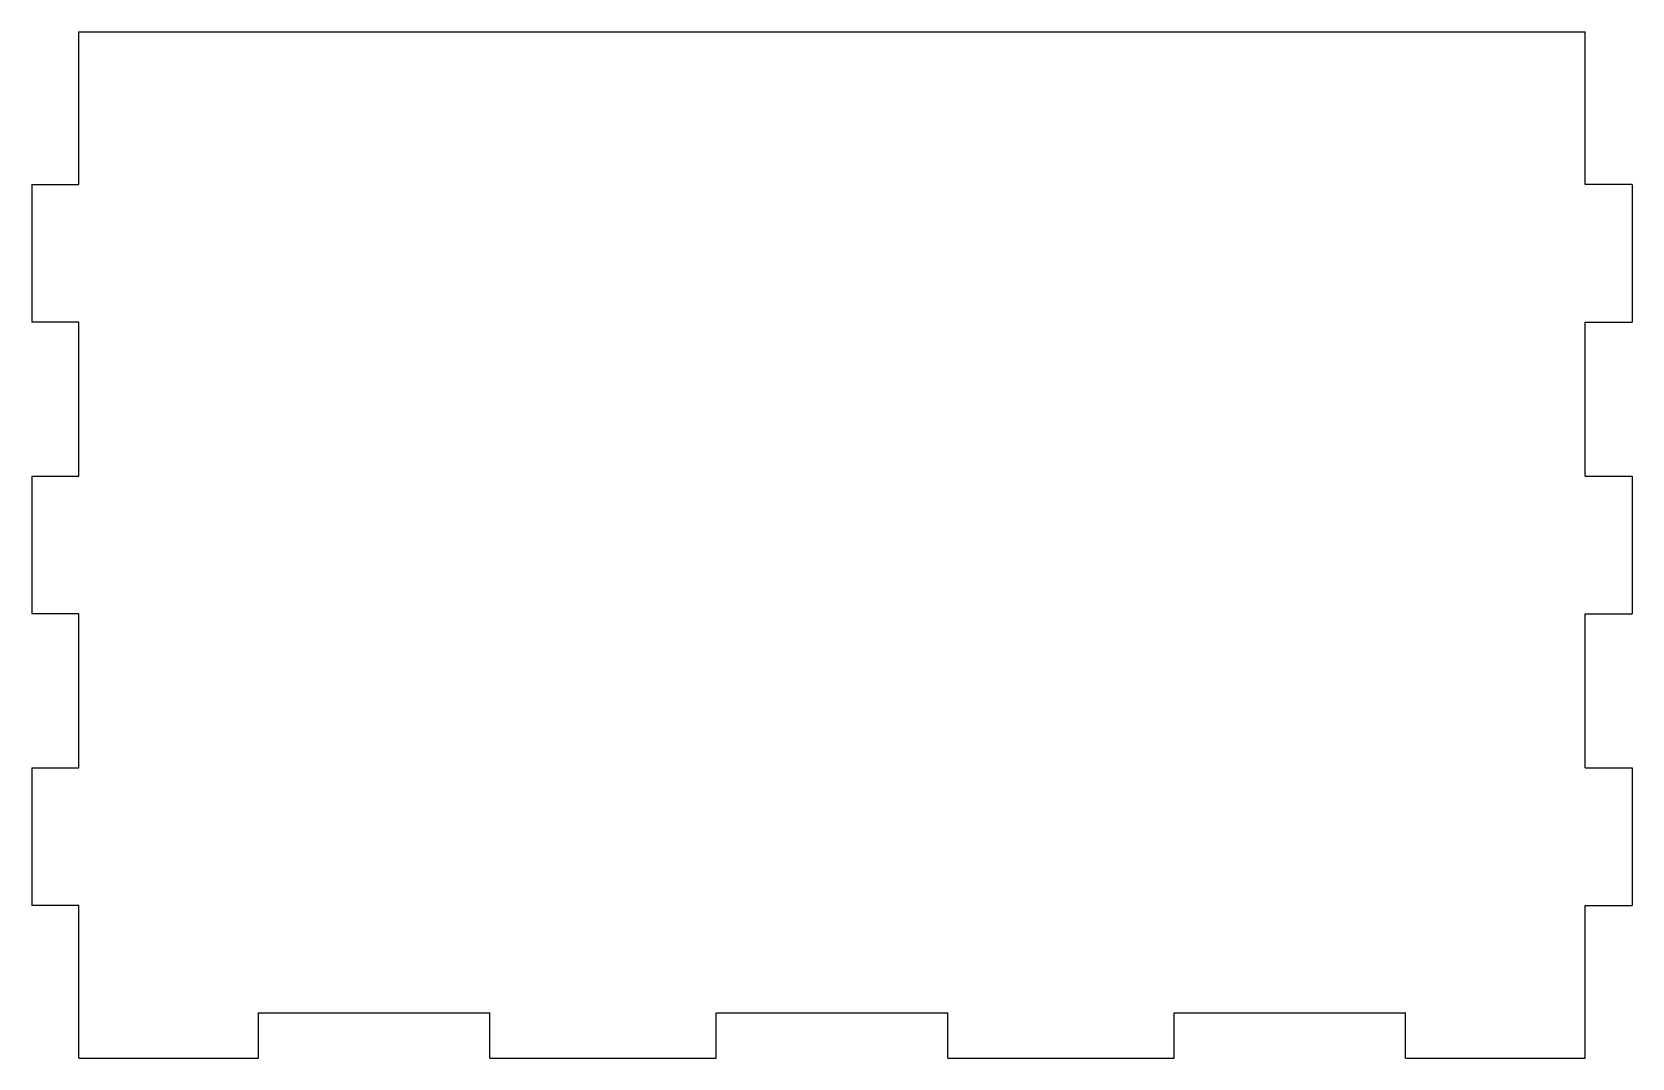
# Model space of a CAD drawing. Header units: millimetres. Extents: x 0 to 106, y -3 to 65.
import ezdxf

# ---------------------------------------------------------------- set-up
doc = ezdxf.new("R2010")
doc.units = ezdxf.units.MM

msp = doc.modelspace()

# ---------------------------------------------------------------- linework, layer by layer
at = {"color": 7, "linetype": 'Continuous', "lineweight": 25}
for p, q in [((3.1, 54.9), (3.1, 65)), ((3.1, 65), (102.9, 65)), ((102.9, 54.9), (102.9, 65)), ((0, 54.9), (0, 45.77)), ((0, 54.9), (3.1, 54.9)), ((106, 54.9), (102.9, 54.9)), ((106, 54.9), (106, 45.77)), ((3.1, 45.77), (0, 45.77)), ((3.1, 35.57), (3.1, 45.77)), ((102.9, 45.77), (106, 45.77)), ((102.9, 35.57), (102.9, 45.77)), ((0, 35.57), (0, 26.43)), ((0, 35.57), (3.1, 35.57)), ((102.9, 35.57), (106, 35.57)), ((106, 35.57), (106, 26.43)), ((3.1, 26.43), (0, 26.43)), ((3.1, 16.23), (3.1, 26.43)), ((102.9, 26.43), (106, 26.43)), ((102.9, 16.23), (102.9, 26.43)), ((0, 16.23), (0, 7.1)), ((0, 16.23), (3.1, 16.23)), ((102.9, 16.23), (106, 16.23)), ((106, 16.23), (106, 7.1)), ((3.1, 7.1), (0, 7.1)), ((3.1, -3), (3.1, 7.1)), ((102.9, 7.1), (106, 7.1)), ((102.9, -3), (102.9, 7.1)), ((15, 0), (30.33, 0)), ((15, -3), (15, 0)), ((30.33, -3), (30.33, 0)), ((45.33, 0), (60.67, 0)), ((45.33, -3), (45.33, 0)), ((60.67, -3), (60.67, 0)), ((75.67, 0), (91, 0)), ((75.67, -3), (75.67, 0)), ((91, -3), (91, 0)), ((3.1, -3), (15, -3)), ((30.33, -3), (45.33, -3)), ((60.67, -3), (75.67, -3)), ((91, -3), (102.9, -3))]:
    msp.add_line(p, q, dxfattribs=at)

doc.saveas('drawing.dxf')
